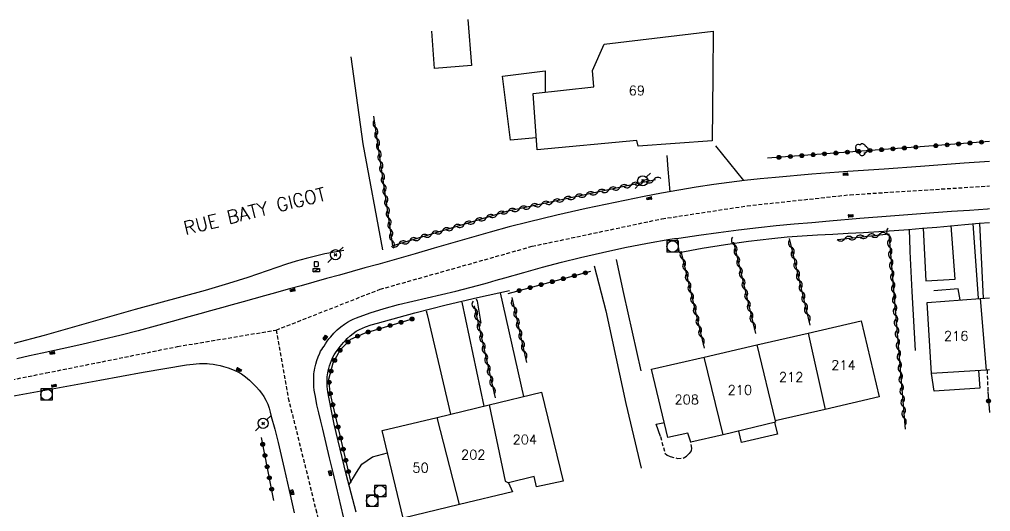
# Model space of a CAD drawing. Header units: millimetres. Extents: x 149999 to 151001, y 153000 to 154001.
# Drawn here: x 150872.7 to 151000.2, y 153703.7 to 153768.3 of the extents above; entities that cross this region are included whole.
import ezdxf
from ezdxf.enums import TextEntityAlignment as Align

# ---------------------------------------------------------------- set-up
doc = ezdxf.new("R2010")
doc.units = ezdxf.units.MM
doc.linetypes.add('DASHED', pattern=[0.75, 0.5, -0.25])
doc.layers.get('0').update_dxf_attribs({"linetype": 'CONTINUOUS'})
for name, color, linetype in [('W0001', 6, 'DASHED'), ('W0008', 7, 'CONTINUOUS'), ('W0014', 7, 'CONTINUOUS'), ('W0017', 7, 'CONTINUOUS'), ('W0101', 7, 'CONTINUOUS'), ('W0104', 1, 'CONTINUOUS'), ('W0105', 7, 'CONTINUOUS'), ('W0112', 1, 'DASHED'), ('W0211', 2, 'CONTINUOUS'), ('W0300', 7, 'CONTINUOUS'), ('W0310', 3, 'CONTINUOUS'), ('W0322', 7, 'CONTINUOUS'), ('W0323', 7, 'CONTINUOUS'), ('W0330', 7, 'CONTINUOUS'), ('W0401', 7, 'CONTINUOUS'), ('W0420', 7, 'CONTINUOUS'), ('W0438', 7, 'CONTINUOUS'), ('W0473', 7, 'CONTINUOUS'), ('W0989', 7, 'CONTINUOUS'), ('W0991', 7, 'CONTINUOUS'), ('W1102', 7, 'CONTINUOUS')]:
    doc.layers.add(name, color=color, linetype=linetype)
doc.styles.get("Standard").update_dxf_attribs({"font": 'romans.shx', "width": 0.85})

# ---------------------------------------------------------------- blocks, each defined once
blk = doc.blocks.new('T401')
for p, q in [((-0.3, 0.3), (0, 0.3)), ((-0.3, -0.25), (-0.3, 0.3)), ((-0.3, 0.15), (0, 0.15)), ((-0.3, 0), (0, 0)), ((0, 0.3), (0, -0.25)), ((-0.3, -0.15), (0, -0.15)), ((-0.3, -0.25), (-0.3, -0.3)), ((-0.3, -0.3), (0, -0.3)), ((0, -0.3), (0, -0.25))]:
    blk.add_line(p, q)
blk = doc.blocks.new('T420')
for p, q in [((0.75, 0.75), (-0.75, 0.75)), ((-0.75, 0.75), (-0.75, -0.75)), ((0.75, 0.75), (0.75, -0.75)), ((0.75, -0.75), (-0.75, -0.75))]:
    blk.add_line(p, q)
blk.add_ellipse((0, 0), major_axis=(-0.53, 0.53), ratio=1, start_param=3.926991, end_param=10.210176)
blk = doc.blocks.new('T438')
for p, q in [((-0.4, 0.2), (0.4, 0.2)), ((-0.4, -0.2), (-0.4, 0.2)), ((0.15, 1.1), (-0.3, 1.1)), ((-0.3, 1.1), (-0.3, 0.5)), ((-0.3, 0.5), (0.15, 0.5)), ((0.3, 0.65), (0.3, 0.95)), ((0.4, 0.2), (0.4, -0.2))]:
    blk.add_line(p, q)
at = {"flags": 128}
for points in [[(-0.4, -0.2), (0.4, 0.2)], [(0.4, -0.2), (-0.4, -0.2)]]:
    blk.add_lwpolyline(points, dxfattribs=at)
for centre, major_axis, start_param, end_param in [((0.15, 0.95), (0.106, -0.106), 0.785398, 2.356194), ((0.15, 0.65), (0.106, 0.106), 3.926991, 5.497787)]:
    blk.add_ellipse(centre, major_axis=major_axis, ratio=1, start_param=start_param, end_param=end_param)
blk = doc.blocks.new('T300')
for p, q in [((-0.8, 0.51), (-0.86, 0.34)), ((-0.86, 0.34), (-0.86, 0.17)), ((-0.86, 0.17), (-0.74, 0.06)), ((-0.69, 0.63), (-0.8, 0.51)), ((-0.8, -0.06), (-0.74, 0.06)), ((-0.74, 0.06), (-0.69, 0.11)), ((-0.57, 0.69), (-0.69, 0.63)), ((-0.46, 0.69), (-0.57, 0.69)), ((-0.29, 0.63), (-0.46, 0.69)), ((-0.29, 0.63), (-0.17, 0.74)), ((-0.23, 0.57), (-0.29, 0.63)), ((-0.17, 0.74), (-0.06, 0.8)), ((-0.06, 0.8), (0.06, 0.8)), ((0.06, 0.8), (0.23, 0.74)), ((0.23, 0.74), (0.34, 0.63)), ((0.34, 0.63), (0.4, 0.51)), ((0.46, 0.46), (0.34, 0.46)), ((0.4, 0.51), (0.4, 0.46)), ((0.57, 0.4), (0.46, 0.46)), ((0.57, 0.4), (0.69, 0.29)), ((0.69, 0.29), (0.74, 0.17)), ((0.74, 0.06), (0.69, -0.17)), ((0.74, 0.17), (0.74, 0.06)), ((-0.8, -0.17), (-0.8, -0.06)), ((-0.8, -0.23), (-0.8, -0.17)), ((-0.74, -0.34), (-0.8, -0.23)), ((-0.69, -0.4), (-0.74, -0.34)), ((-0.51, -0.46), (-0.69, -0.4)), ((-0.4, -0.46), (-0.51, -0.46)), ((-0.4, -0.46), (-0.34, -0.46)), ((-0.34, -0.46), (-0.34, -0.4)), ((-0.34, -0.51), (-0.34, -0.46)), ((-0.29, -0.63), (-0.34, -0.51)), ((-0.17, -0.74), (-0.29, -0.63)), ((-0.06, -0.8), (-0.17, -0.74)), ((0.06, -0.8), (-0.06, -0.8)), ((0.17, -0.74), (0.06, -0.8)), ((0.23, -0.69), (0.17, -0.74)), ((0.29, -0.46), (0.23, -0.46)), ((0.29, -0.63), (0.23, -0.69)), ((0.46, -0.4), (0.29, -0.46)), ((0.34, -0.51), (0.29, -0.63)), ((0.34, -0.51), (0.34, -0.46)), ((0.57, -0.34), (0.46, -0.4)), ((0.63, -0.29), (0.57, -0.34)), ((0.69, -0.17), (0.63, -0.29))]:
    blk.add_line(p, q)
blk = doc.blocks.new('T473')
for p, q in [((-0.166667, 0.166667), (0.166667, -0.166667)), ((-0.166667, -0.166667), (0.166667, 0.166667)), ((0.500001, 0.500001), (1.000002, 1.000002)), ((-1.000002, -1.000002), (-0.500001, -0.500001))]:
    blk.add_line(p, q)
blk.add_ellipse((0, 0), major_axis=(0.471405, 0.471405), ratio=1, start_param=5.4977871438, end_param=11.780972451)
blk = doc.blocks.new('t323o')
at = {"color": 0, "linetype": 'Continuous'}
for radius in [0.25, 0.15]:
    blk.add_circle((0, 0), radius, dxfattribs=at)
blk = doc.blocks.new('t310o')
at = {"color": 0, "linetype": 'Continuous'}
for centre, start, end in [((-0.5, 0.38), 216.8699, 323.1304), ((0.5, -0.37), 36.8699, 143.1303)]:
    blk.add_arc(centre, 0.625, start, end, dxfattribs=at)
blk = doc.blocks.new('t322o')
at = {"color": 0, "linetype": 'Continuous'}
for radius in [0.25, 0.15]:
    blk.add_circle((0, 0), radius, dxfattribs=at)

msp = doc.modelspace()

# ---------------------------------------------------------------- linework, layer by layer
at = {"layer": 'W0001'}
for points in [[(150906.43, 153727.52), (150920.05, 153732.87), (150940.01, 153738.52), (150957.04, 153742.13), (150968.21, 153743.83), (150981.72, 153745.29), (151000, 153746.44)], [(150791.31, 153707.54), (150792.76, 153707.58), (150815.9, 153710.85), (150836.15, 153714.17), (150854.77, 153717.67), (150876.25, 153721.88), (150893.47, 153725.35), (150906.43, 153727.52)], [(150906.43, 153727.52), (150908.01, 153718.59), (150911.63, 153703.96), (150916.06, 153685.43), (150918.64, 153675.07), (150920.07, 153671)]]:
    msp.add_lwpolyline(points, dxfattribs=at)
at = {"layer": 'W0008'}
for points in [[(151000, 153749.66), (150996.71, 153749.42), (150990.95, 153749), (150986.2, 153748.66), (150981.44, 153748.34), (150976.69, 153747.98), (150971.94, 153747.57), (150969.91, 153747.37), (150967.88, 153747.15), (150965.86, 153746.91), (150963.84, 153746.63), (150961.55, 153746.28), (150959.27, 153745.89), (150957, 153745.48), (150954.73, 153745.04), (150950.9, 153744.27), (150947.08, 153743.47), (150943.27, 153742.61), (150939.48, 153741.7), (150937, 153741.06), (150934.52, 153740.39), (150932.06, 153739.69), (150929.6, 153738.98), (150927.14, 153738.26), (150924.68, 153737.54), (150922.22, 153736.83), (150919.76, 153736.13), (150918.08, 153735.67), (150916.4, 153735.2), (150914.72, 153734.74), (150913.04, 153734.27), (150911.37, 153733.81), (150909.69, 153733.34), (150908.01, 153732.88), (150906.33, 153732.42), (150904.91, 153732.02), (150903.49, 153731.62), (150902.08, 153731.23), (150900.66, 153730.83), (150899.24, 153730.43), (150897.82, 153730.04), (150896.4, 153729.64), (150894.98, 153729.25), (150892.76, 153728.64), (150890.55, 153728.03), (150888.33, 153727.43), (150886.1, 153726.86), (150883.51, 153726.23), (150880.92, 153725.64), (150878.33, 153725.06), (150875.74, 153724.48), (150874.06, 153724.11), (150872.38, 153723.74)], [(150936.44, 153734.37), (150938.9, 153735.09), (150941.37, 153735.78), (150943.85, 153736.42), (150946.34, 153737.03), (150949.26, 153737.71), (150952.19, 153738.35), (150955.13, 153738.93), (150958.09, 153739.44), (150958.38, 153739.49), (150958.67, 153739.52), (150958.96, 153739.55), (150959.25, 153739.58)], [(150871.26, 153718.76), (150873.67, 153719.19), (150876.07, 153719.62), (150878.48, 153720.06), (150880.88, 153720.49), (150883.29, 153720.92), (150886.13, 153721.44), (150888.98, 153721.97), (150891.83, 153722.48), (150894.68, 153722.94), (150895.1, 153723), (150895.52, 153723.05), (150895.94, 153723.1), (150896.36, 153723.13), (150896.7, 153723.14), (150897.03, 153723.13), (150897.36, 153723.12), (150897.7, 153723.09), (150898.15, 153723.03), (150898.61, 153722.96), (150899.06, 153722.87), (150899.5, 153722.75), (150900.11, 153722.55), (150900.71, 153722.33), (150901.3, 153722.06), (150901.86, 153721.75), (150902.4, 153721.37), (150902.91, 153720.94), (150903.38, 153720.48), (150903.83, 153720), (150904.18, 153719.61), (150904.51, 153719.21), (150904.82, 153718.78), (150905.09, 153718.32), (150905.32, 153717.8), (150905.49, 153717.26), (150905.64, 153716.72), (150905.79, 153716.18), (150906.25, 153714.48), (150906.68, 153712.77), (150907.08, 153711.06), (150907.48, 153709.35), (150907.93, 153707.41), (150908.37, 153705.47), (150908.8, 153703.53)]]:
    msp.add_lwpolyline(points, dxfattribs=at)
at = {"layer": 'W0014'}
for points in [[(150959.25, 153739.58), (150961.86, 153739.97), (150964.48, 153740.33), (150967.1, 153740.67), (150969.73, 153740.98), (150972.05, 153741.23), (150974.37, 153741.45), (150976.69, 153741.65), (150979.01, 153741.85), (150983.02, 153742.19), (150987.02, 153742.51), (150991.03, 153742.81), (150995.03, 153743.11), (150997.4, 153743.28), (150999.77, 153743.44), (151000, 153743.46)], [(150959.31, 153737.7), (150962.33, 153738.26), (150965.36, 153738.76), (150968.4, 153739.19), (150971.45, 153739.55), (150973.45, 153739.75), (150975.46, 153739.9), (150977.47, 153740.03), (150979.48, 153740.13), (150981.49, 153740.22), (150983.5, 153740.32), (150985.51, 153740.44), (150987.51, 153740.57), (150989.37, 153740.72), (150991.23, 153740.88), (150993.09, 153741.04), (150994.94, 153741.21), (150996.8, 153741.38), (150998.66, 153741.55), (151000, 153741.66)], [(150958.98, 153739.55), (150959.32, 153737.69)], [(150915.26, 153702.97), (150914.33, 153706.94), (150913.89, 153708.83), (150913.44, 153710.72), (150913, 153712.61), (150912.56, 153714.5), (150912.3, 153715.57), (150912.03, 153716.63), (150911.78, 153717.7), (150911.57, 153718.78), (150911.49, 153719.2), (150911.43, 153719.63), (150911.39, 153720.05), (150911.36, 153720.48), (150911.36, 153720.74), (150911.36, 153720.99), (150911.36, 153721.25), (150911.37, 153721.5), (150911.39, 153721.76), (150911.42, 153722.01), (150911.45, 153722.27), (150911.49, 153722.52), (150911.61, 153723.03), (150911.75, 153723.53), (150911.93, 153724.02), (150912.14, 153724.5), (150912.26, 153724.74), (150912.41, 153724.97), (150912.56, 153725.19), (150912.71, 153725.41), (150912.91, 153725.72), (150913.12, 153726.04), (150913.34, 153726.35), (150913.58, 153726.64), (150914, 153727.1), (150914.44, 153727.53), (150914.91, 153727.94), (150915.41, 153728.31), (150915.78, 153728.55), (150916.16, 153728.76), (150916.55, 153728.95), (150916.95, 153729.12), (150918.77, 153729.78), (150920.61, 153730.35), (150922.48, 153730.86), (150924.36, 153731.32), (150926.23, 153731.76), (150928.11, 153732.19), (150929.98, 153732.64), (150931.85, 153733.12), (150933, 153733.43), (150934.15, 153733.74), (150935.3, 153734.06), (150936.44, 153734.37)], [(150916.91, 153703.62), (150916.69, 153704.45), (150916.47, 153705.28), (150916.25, 153706.1), (150916.03, 153706.94), (150915.82, 153707.77), (150915.61, 153708.6), (150915.07, 153710.78), (150914.55, 153712.97), (150914.05, 153715.16), (150913.58, 153717.36), (150913.45, 153718.04), (150913.32, 153718.72), (150913.2, 153719.41), (150913.12, 153720.1), (150913.11, 153720.26), (150913.1, 153720.41), (150913.1, 153720.57), (150913.1, 153720.73), (150913.1, 153720.89), (150913.11, 153721.05), (150913.11, 153721.2), (150913.13, 153721.36), (150913.16, 153721.64), (150913.21, 153721.91), (150913.27, 153722.18), (150913.34, 153722.45), (150913.44, 153722.81), (150913.55, 153723.17), (150913.68, 153723.53), (150913.83, 153723.88), (150914.05, 153724.27), (150914.3, 153724.64), (150914.56, 153725.01), (150914.83, 153725.36), (150915.05, 153725.63), (150915.27, 153725.9), (150915.51, 153726.16), (150915.76, 153726.41), (150916.13, 153726.74), (150916.52, 153727.06), (150916.94, 153727.35), (150917.37, 153727.61), (150918.13, 153727.95), (150918.91, 153728.21), (150919.71, 153728.42), (150920.5, 153728.64), (150924.6, 153729.77), (150928.72, 153730.83), (150932.86, 153731.81), (150937.02, 153732.7)]]:
    msp.add_lwpolyline(points, dxfattribs=at)
at = {"layer": 'W0017'}
for points in [[(150967.8, 153747.16), (150964.12, 153751.7)], [(150958.12, 153745.69), (150957.85, 153748.64), (150957.72, 153750.42)], [(150989.48, 153740.74), (150989.56, 153738), (150989.58, 153737.82), (150989.85, 153732.59), (150990.26, 153724.83)], [(150991.33, 153740.91), (150991.68, 153733.96), (150995.52, 153734.19), (150995, 153741.24)], [(150997.85, 153741.49), (150998.53, 153731.65)], [(150998.72, 153741.57), (150999.17, 153731.7)], [(150954.31, 153722.14), (150952.06, 153732.31), (150951.07, 153736.78)], [(150948.14, 153735.94), (150949.7, 153730.05), (150952.31, 153717.87), (150954.3, 153709.38)], [(150996.19, 153731.47), (150995.89, 153732.94), (150992.73, 153732.68)], [(150935.82, 153732.41), (150938.87, 153718.78)], [(150930.79, 153731.17), (150933.66, 153717.52)], [(150932.66, 153731.63), (150932.79, 153731.3), (150933.28, 153728.43)], [(150926.11, 153730.02), (150926.25, 153729.57), (150929.28, 153716.46)], [(150915.98, 153707.16), (150916.96, 153708.81), (150917.67, 153709.9), (150919.08, 153710.85), (150921.03, 153711.41)]]:
    msp.add_lwpolyline(points, dxfattribs=at)
at = {"layer": 'W0101'}
msp.add_lwpolyline([(150963.63, 153752.36), (150953.92, 153751.66), (150953.73, 153752.42), (150940.66, 153751.17), (150940.16, 153758.58), (150948.11, 153759.44), (150947.93, 153761.6), (150949.48, 153765.07), (150963.75, 153766.79), (150963.7, 153760.99)], close=True, dxfattribs=at)
for points in [[(150991.85, 153731.14), (150998.78, 153731.67)], [(150998.78, 153731.67), (151000, 153731.76)], [(150999.56, 153722.26), (150992.41, 153721.8), (150991.85, 153731.14)], [(150976.21, 153727.11), (150983.2, 153728.72), (150985.54, 153718.74), (150978.45, 153717.1)], [(150969.48, 153725.56), (150976.21, 153727.11)], [(150962.59, 153723.97), (150969.48, 153725.56)], [(150955.69, 153722.39), (150962.59, 153723.97)], [(150965.06, 153713.74), (150960.82, 153712.8), (150960.46, 153713.98), (150957.83, 153713.41), (150955.69, 153722.39)], [(151000, 153722.29), (150999.56, 153722.26)], [(150934.39, 153717.7), (150941.26, 153719.36), (150944.08, 153707.66), (150940.57, 153706.92), (150940.28, 153708.28), (150936.9, 153707.46)], [(150927.57, 153716.05), (150934.39, 153717.7)], [(150978.45, 153717.1), (150971.88, 153715.59)], [(150920.33, 153714.31), (150927.57, 153716.05)], [(150971.88, 153715.59), (150971.95, 153715.4), (150965.06, 153713.74)], [(150930.48, 153704.6), (150923.09, 153702.83), (150920.33, 153714.31)], [(150936.9, 153707.46), (150937.43, 153706.25), (150930.48, 153704.6)]]:
    msp.add_lwpolyline(points, dxfattribs=at)
at = {"layer": 'W0104'}
for points in [[(150931.58, 153768.31), (150932.07, 153762.26), (150927.22, 153761.88)], [(150927.22, 153761.88), (150926.83, 153766.78)], [(150940.56, 153752.74), (150940.55, 153752.74), (150937.16, 153752.45), (150936.13, 153760.85), (150941.71, 153761.54), (150941.74, 153758.76), (150941.74, 153758.76)], [(150998.58, 153722.2), (150998.58, 153722.2), (150998.73, 153719.87), (150992.76, 153719.47), (150992.41, 153721.8)], [(150971.82, 153715.37), (150971.82, 153715.37), (150972.22, 153713.83), (150967.48, 153712.74), (150967.12, 153714.24), (150967.11, 153714.24)]]:
    msp.add_lwpolyline(points, dxfattribs=at)
at = {"layer": 'W0105'}
msp.add_lwpolyline([(150956.84, 153713.52), (150956.28, 153715.14), (150957.37, 153715.36)], dxfattribs=at)
at = {"layer": 'W0112'}
for points in [[(150999.7, 153722.27), (150999.8, 153719.45)], [(150956.84, 153713.52), (150957.44, 153711.37), (150957.72, 153711.1), (150958.14, 153710.93), (150959.08, 153710.66), (150959.83, 153710.7), (150960.25, 153710.96), (150960.64, 153711.3), (150960.92, 153711.64), (150960.97, 153712.01), (150960.82, 153712.8)]]:
    msp.add_lwpolyline(points, dxfattribs=at)
at = {"layer": 'W0211'}
msp.add_lwpolyline([(150915.32, 153737.96), (150914.07, 153737.75), (150912.82, 153737.51), (150911.59, 153737.23), (150910.36, 153736.92), (150909.07, 153736.56), (150907.79, 153736.16), (150906.52, 153735.74), (150905.26, 153735.31), (150903.99, 153734.87), (150902.73, 153734.43), (150901.46, 153734.01), (150900.18, 153733.61), (150897.13, 153732.72), (150894.06, 153731.87), (150890.99, 153731.04), (150887.93, 153730.2), (150883.95, 153729.08), (150879.98, 153727.93), (150876, 153726.82), (150872, 153725.77)], dxfattribs=at)
at = {"layer": 'W0310'}
for points in [[(150956.19, 153747.25), (150936.66, 153743.09), (150921.72, 153738.58), (150919.25, 153755.59)], [(150973.74, 153739.56), (150976.46, 153728.16)], [(150980.13, 153739.41), (150986.79, 153740.14), (150988.94, 153714.51)], [(150966.45, 153739.04), (150969.3, 153727.06)], [(150959.52, 153737.88), (150962.57, 153725.15)], [(150937.36, 153731.79), (150939.29, 153723.25)], [(150932.4, 153730.68), (150935.14, 153718.63)]]:
    msp.add_lwpolyline(points, dxfattribs=at)
at = {"layer": 'W0322'}
msp.add_lwpolyline([(151000, 153752.28), (150991.48, 153751.61)], dxfattribs=at)
at = {"layer": 'W0323'}
for points in [[(150991.48, 153751.61), (150970.9, 153750.09)], [(150936.86, 153732.31), (150947.71, 153735.23)], [(150916.25, 153707.48), (150913.86, 153717.78), (150913.49, 153719.33), (150913.35, 153721.06), (150913.92, 153723.21), (150914.87, 153724.96), (150916.24, 153726.33), (150918, 153727.11), (150924.43, 153729.02)], [(150999.8, 153719.45), (151000, 153716.7)], [(150906.13, 153705.15), (150904.48, 153713.39)]]:
    msp.add_lwpolyline(points, dxfattribs=at)
at = {"layer": 'W0330'}
msp.add_lwpolyline([(150920.4, 153738.04), (150917.82, 153751.98), (150916.27, 153763.39)], dxfattribs=at)
at = {"layer": 'W1102'}
for points in [[(150998.78, 153731.67), (150999.56, 153722.26)], [(150976.21, 153727.11), (150978.45, 153717.1)], [(150969.48, 153725.56), (150971.88, 153715.59)], [(150965.06, 153713.74), (150962.59, 153723.97)], [(150934.39, 153717.7), (150936.48, 153707.66), (150936.9, 153707.46)], [(150930.48, 153704.6), (150927.57, 153716.05)]]:
    msp.add_lwpolyline(points, dxfattribs=at)

# ---------------------------------------------------------------- block references
at = {"layer": 'W0300'}
msp.add_blockref('T300', (150983.3, 153751.2), dxfattribs=at)
at = {"layer": 'W0310'}
for p, rotation in [((150919.46, 153754.11), 98.28422805814243), ((150919.68, 153752.63), 98.28422805814243), ((150919.9, 153751.14), 98.28422805814243), ((150920.11, 153749.66), 98.28422805814243), ((150920.33, 153748.17), 98.28422805814243), ((150920.54, 153746.69), 98.28422805814243), ((150953, 153746.57), 192.0408541905148), ((150954.47, 153746.89), 192.0408541905148), ((150955.93, 153747.2), 192.0408541905148), ((150920.76, 153745.2), 98.28422805814243), ((150947.13, 153745.32), 192.0408541905148), ((150948.6, 153745.63), 192.0408541905148), ((150950.07, 153745.95), 192.0408541905148), ((150951.53, 153746.26), 192.0408541905148), ((150920.98, 153743.72), 98.28422805814243), ((150941.26, 153744.07), 192.0408541905148), ((150942.73, 153744.38), 192.0408541905148), ((150944.2, 153744.7), 192.0408541905148), ((150945.67, 153745.01), 192.0408541905148), ((150921.19, 153742.23), 98.28422805814243), ((150935.42, 153742.71), 196.7847088157815), ((150936.86, 153743.13), 192.0408541905148), ((150938.33, 153743.44), 192.0408541905148), ((150939.8, 153743.76), 192.0408541905148), ((150931.11, 153741.41), 196.7847088157815), ((150932.55, 153741.85), 196.7847088157815), ((150933.99, 153742.28), 196.7847088157815), ((150921.41, 153740.75), 98.28422805814243), ((150926.81, 153740.12), 196.7847088157815), ((150928.24, 153740.55), 196.7847088157815), ((150929.68, 153740.98), 196.7847088157815), ((150986.81, 153739.92), 274.7940993704584), ((150921.62, 153739.27), 98.28422805814243), ((150922.5, 153738.82), 196.7847088157815), ((150923.93, 153739.25), 196.7847088157815), ((150925.37, 153739.68), 196.7847088157815), ((150966.52, 153738.73), 283.364689398404), ((150974.02, 153738.38), 283.4124308166327), ((150981.04, 153739.51), 6.246696268130701), ((150982.53, 153739.67), 6.246696268130701), ((150984.02, 153739.83), 6.246696268130701), ((150985.51, 153740), 6.246696268130701), ((150986.93, 153738.42), 274.7940993704584), ((150966.87, 153737.27), 283.364689398404), ((150959.77, 153736.83), 283.4606499962105), ((150967.22, 153735.81), 283.364689398404), ((150974.37, 153736.92), 283.4124308166327), ((150987.06, 153736.93), 274.7940993704584), ((150960.12, 153735.37), 283.4606499962105), ((150974.72, 153735.46), 283.4124308166327), ((150987.18, 153735.44), 274.7940993704584), ((150960.47, 153733.91), 283.4606499962105), ((150967.56, 153734.35), 283.364689398404), ((150975.06, 153734), 283.4124308166327), ((150987.31, 153733.94), 274.7940993704584), ((150960.82, 153732.45), 283.4606499962105), ((150967.91, 153732.9), 283.364689398404), ((150975.41, 153732.54), 283.4124308166327), ((150987.43, 153732.45), 274.7940993704584), ((150961.17, 153730.99), 283.4606499962105), ((150968.26, 153731.44), 283.364689398404), ((150975.76, 153731.08), 283.4124308166327), ((150987.56, 153730.95), 274.7940993704584), ((150932.48, 153730.33), 282.8178224805143), ((150937.63, 153730.57), 282.7929496701702), ((150961.52, 153729.53), 283.4606499962105), ((150968.6, 153729.98), 283.364689398404), ((150976.11, 153729.62), 283.4124308166327), ((150987.68, 153729.46), 274.7940993704584), ((150932.82, 153728.87), 282.8178224805143), ((150937.97, 153729.1), 282.7929496701702), ((150961.87, 153728.07), 283.4606499962105), ((150968.95, 153728.52), 283.364689398404), ((150933.15, 153727.4), 282.8178224805143), ((150938.3, 153727.64), 282.7929496701702), ((150987.81, 153727.96), 274.7940993704584), ((150933.48, 153725.94), 282.8178224805143), ((150938.63, 153726.18), 282.7929496701702), ((150962.22, 153726.61), 283.4606499962105), ((150987.93, 153726.47), 274.7940993704584), ((150933.81, 153724.48), 282.8178224805143), ((150938.96, 153724.72), 282.7929496701702), ((150988.06, 153724.97), 274.7940993704584), ((150934.15, 153723.02), 282.8178224805143), ((150988.18, 153723.48), 274.7940993704584), ((150988.31, 153721.98), 274.7940993704584), ((150934.48, 153721.55), 282.8178224805143), ((150988.43, 153720.49), 274.7940993704584), ((150934.81, 153720.09), 282.8178224805143), ((150988.56, 153718.99), 274.7940993704584), ((150988.69, 153717.5), 274.7940993704584), ((150988.81, 153716), 274.7940993704584)]:
    msp.add_blockref('t310o', p, dxfattribs=dict(at, rotation=rotation))
at = {"layer": 'W0322', "rotation": 184.4972469245804}
for p in [(150994.47, 153751.85), (150995.97, 153751.96), (150997.46, 153752.08), (150998.96, 153752.2), (150992.98, 153751.73)]:
    msp.add_blockref('t322o', p, dxfattribs=at)
at = {"layer": 'W0323'}
for p, rotation in [((150976.88, 153750.54), 184.2153734544024), ((150978.38, 153750.65), 184.2153734544024), ((150979.87, 153750.76), 184.2153734544024), ((150981.37, 153750.87), 184.2153734544024), ((150982.87, 153750.98), 184.2153734544024), ((150984.36, 153751.09), 184.2153734544024), ((150985.86, 153751.2), 184.2153734544024), ((150987.35, 153751.31), 184.2153734544024), ((150988.85, 153751.42), 184.2153734544024), ((150990.35, 153751.53), 184.2153734544024), ((150972.39, 153750.2), 184.2153734544024), ((150973.89, 153750.31), 184.2153734544024), ((150975.39, 153750.42), 184.2153734544024), ((150944.1, 153734.26), 15.09234704009016), ((150945.55, 153734.65), 15.09234704009016), ((150947, 153735.04), 15.09234704009016), ((150938.31, 153732.7), 15.09234704009016), ((150939.75, 153733.09), 15.09234704009016), ((150941.2, 153733.48), 15.09234704009016), ((150942.65, 153733.87), 15.09234704009016), ((150924.25, 153728.97), 16.60597535156849), ((150919.94, 153727.69), 16.60597535156849), ((150921.38, 153728.12), 16.60597535156849), ((150922.81, 153728.54), 16.60597535156849), ((150917.11, 153726.71), 23.94733296554136), ((150918.5, 153727.26), 16.60597535156849), ((150915.85, 153725.94), 44.8539972372826), ((150914.81, 153724.86), 61.4493528179169), ((150914.1, 153723.54), 61.4493528179169), ((150913.63, 153722.12), 75.33367808574022), ((150913.38, 153720.66), 94.55289576921061), ((150913.53, 153719.17), 103.3540789690551), ((150913.87, 153717.71), 103.0961905393455), ((150999.89, 153718.2), 274.107338215116), ((150914.21, 153716.25), 103.0961905393455), ((150914.55, 153714.79), 103.0961905393455), ((150904.66, 153712.51), 101.3407143477888), ((150914.89, 153713.33), 103.0961905393455), ((150904.95, 153711.04), 101.3407143477888), ((150915.23, 153711.87), 103.0961905393455), ((150915.57, 153710.41), 103.0961905393455), ((150905.25, 153709.57), 101.3407143477888), ((150915.91, 153708.94), 103.0961905393455), ((150905.54, 153708.1), 101.3407143477888), ((150905.84, 153706.63), 101.3407143477888)]:
    msp.add_blockref('t323o', p, dxfattribs=dict(at, rotation=rotation))
at = {"layer": 'W0401'}
for p, rotation in [((150981.15, 153748.12), 94.02765258728448), ((150955.36, 153744.95), 101.0068491642302), ((150981.8, 153742.37), 274.7356886659827), ((150908.57, 153732.89), 105.4692849565663), ((150912.99, 153726.42), 324.5728162280465), ((150877.04, 153724.65), 102.5623837665656), ((150901.46, 153722.17), 242.6952576090745), ((150877.28, 153720.04), 280.1647464900374), ((150913.65, 153708.76), 13.17037055105612), ((150908.38, 153706.16), 192.7074389984473)]:
    msp.add_blockref('T401', p, dxfattribs=dict(at, rotation=rotation))
at = {"layer": 'W0420'}
for p in [(150958.44, 153738.48), (150876.29, 153719.04), (150920.06, 153706.35), (150919.02, 153705.1)]:
    msp.add_blockref('T420', p, dxfattribs=at)
at = {"layer": 'W0438'}
msp.add_blockref('T438', (150911.7, 153735.38), dxfattribs=at)
at = {"layer": 'W0473'}
for p in [(150954.52, 153747.12), (150914.21, 153737.41), (150904.71, 153715.27)]:
    msp.add_blockref('T473', p, dxfattribs=at)

# ---------------------------------------------------------------- texts
at = {"layer": 'W0989'}
msp.add_text('RUE BATY GIGOT', height=1.75, rotation=13.9212, dxfattribs=at).set_placement((150894.52, 153740))
at = {"layer": 'W0991'}
for s, p in [('69', (150953.75, 153758.98)), ('216', (150995.65, 153726.74)), ('214', (150980.85, 153722.91)), ('212', (150974, 153721.35)), ('210', (150967.27, 153719.65)), ('208', (150960.29, 153718.39)), ('204', (150939.05, 153713.14)), ('202', (150932.28, 153711.15)), ('50', (150925.37, 153709.44))]:
    msp.add_text(s, height=1.25, dxfattribs=at).set_placement(p, align=Align.MIDDLE_CENTER)

doc.saveas('drawing.dxf')
